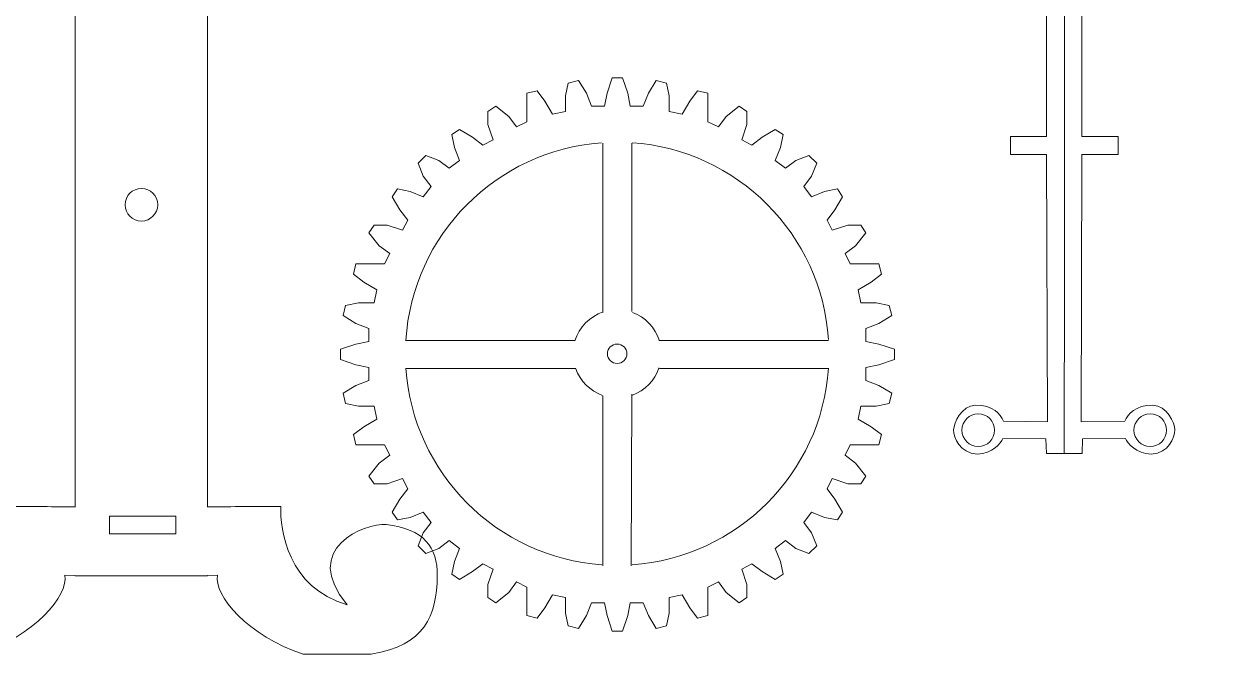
# Model space of a CAD drawing. Header units: inches. Extents: x -11.3 to 11.3, y -7.4 to 8.6.
# Drawn here: x -3.19 to 10.31, y -7.04 to 0.11 of the extents above; entities that cross this region are included whole.
import ezdxf

# ---------------------------------------------------------------- set-up
doc = ezdxf.new("R2010")
doc.units = ezdxf.units.IN
doc.header["$MEASUREMENT"] = 0
doc.layers.add('Layer 1', color=7, linetype='Continuous')

msp = doc.modelspace()

# ---------------------------------------------------------------- linework, layer by layer
at = {"layer": 'Layer 1', "color": 250, "lineweight": 9}
msp.add_lwpolyline([(-2.219, -5.675), (-1.469, -5.675), (-1.469, -5.475), (-2.219, -5.475), (-2.219, -5.675)], close=True, dxfattribs=at)
for centre, major_axis in [((-1.858, -1.943), (0, 0.185)), ((3.533, -3.633), (0, 0.11))]:
    msp.add_ellipse(centre, major_axis=major_axis, ratio=1, dxfattribs=at)
for points, knots in [([(-2.61, -5.375), (-2.61, -5.375), (-2.61, 5.89), (-2.61, 5.89), (-2.61, 5.89), (-2.61, 5.89), (-2.366, 5.89), (-2.366, 5.89), (-2.366, 5.89), (-2.366, 5.89), (-2.366, 6.091), (-2.366, 6.091), (-2.366, 6.091), (-2.366, 6.091), (-2.162, 6.095), (-2.162, 6.095), (-2.162, 6.095), (-2.162, 6.095), (-2.158, 5.89), (-2.158, 5.89), (-2.158, 5.89), (-2.158, 5.89), (-1.557, 5.89), (-1.557, 5.89), (-1.557, 5.89), (-1.557, 5.89), (-1.562, 6.091), (-1.562, 6.091), (-1.562, 6.091), (-1.562, 6.091), (-1.355, 6.084), (-1.355, 6.084), (-1.355, 6.084), (-1.355, 6.084), (-1.36, 5.887), (-1.36, 5.887), (-1.36, 5.887), (-1.36, 5.887), (-1.11, 5.89), (-1.11, 5.89), (-1.11, 5.89), (-1.11, 5.89), (-1.11, -5.371), (-1.11, -5.371)], [0, 0, 0, 0, 0.083333, 0.083333, 0.083333, 0.083333, 0.166667, 0.166667, 0.166667, 0.166667, 0.25, 0.25, 0.25, 0.25, 0.333333, 0.333333, 0.333333, 0.333333, 0.416667, 0.416667, 0.416667, 0.416667, 0.5, 0.5, 0.5, 0.5, 0.583333, 0.583333, 0.583333, 0.583333, 0.666667, 0.666667, 0.666667, 0.666667, 0.75, 0.75, 0.75, 0.75, 0.833333, 0.833333, 0.833333, 0.833333, 1, 1, 1, 1]), ([(7.765, 2.296), (7.307, 2.251), (6.889, 2.02), (6.894, 1.612), (6.894, 1.612), (6.907, 1.44), (7.054, 1.279), (7.243, 1.302), (7.243, 1.302), (7.502, 1.342), (7.553, 1.634), (7.418, 1.799), (7.418, 1.799), (7.518, 2.035), (8.377, 1.785), (8.397, 1.673), (8.397, 1.673), (8.397, 1.673), (8.399, -1.169), (8.399, -1.169), (8.399, -1.169), (8.399, -1.169), (7.99, -1.169), (7.99, -1.169), (7.99, -1.169), (7.99, -1.169), (7.989, -1.373), (7.989, -1.373), (7.989, -1.373), (7.989, -1.373), (8.399, -1.374), (8.399, -1.374), (8.399, -1.374), (8.399, -1.374), (8.409, -4.405), (8.409, -4.405), (8.409, -4.405), (8.409, -4.405), (7.912, -4.396), (7.912, -4.396), (7.912, -4.396), (7.874, -4.318), (7.798, -4.217), (7.593, -4.215), (7.593, -4.215), (7.434, -4.226), (7.347, -4.413), (7.346, -4.497), (7.346, -4.497), (7.347, -4.588), (7.413, -4.757), (7.613, -4.772), (7.613, -4.772), (7.787, -4.765), (7.883, -4.65), (7.904, -4.596), (7.904, -4.596), (7.904, -4.596), (8.392, -4.599), (8.392, -4.599), (8.392, -4.599), (8.392, -4.599), (8.397, -4.765), (8.397, -4.765), (8.397, -4.765), (8.397, -4.765), (8.598, -4.765), (8.598, -4.765), (8.598, -4.765), (8.604, -3.921), (8.599, 1.795), (8.605, 2.215), (8.605, 2.215), (8.495, 2.246), (8.108, 2.331), (7.765, 2.296), (7.765, 2.296), (7.765, 2.296), (7.765, 2.296), (7.765, 2.296)], [0, 0, 0, 0, 0.047619, 0.047619, 0.047619, 0.047619, 0.095238, 0.095238, 0.095238, 0.095238, 0.142857, 0.142857, 0.142857, 0.142857, 0.190476, 0.190476, 0.190476, 0.190476, 0.238095, 0.238095, 0.238095, 0.238095, 0.285714, 0.285714, 0.285714, 0.285714, 0.333333, 0.333333, 0.333333, 0.333333, 0.380952, 0.380952, 0.380952, 0.380952, 0.428571, 0.428571, 0.428571, 0.428571, 0.47619, 0.47619, 0.47619, 0.47619, 0.52381, 0.52381, 0.52381, 0.52381, 0.571429, 0.571429, 0.571429, 0.571429, 0.619048, 0.619048, 0.619048, 0.619048, 0.666667, 0.666667, 0.666667, 0.666667, 0.714286, 0.714286, 0.714286, 0.714286, 0.761905, 0.761905, 0.761905, 0.761905, 0.809524, 0.809524, 0.809524, 0.809524, 0.857143, 0.857143, 0.857143, 0.857143, 0.904762, 0.904762, 0.904762, 0.904762, 1, 1, 1, 1]), ([(8.594, 2.215), (8.704, 2.246), (9.091, 2.331), (9.433, 2.296), (9.433, 2.296), (9.433, 2.296), (9.433, 2.296), (9.433, 2.296), (9.433, 2.296), (9.892, 2.251), (10.31, 2.02), (10.305, 1.612), (10.305, 1.612), (10.291, 1.44), (10.145, 1.279), (9.956, 1.302), (9.956, 1.302), (9.697, 1.342), (9.646, 1.634), (9.781, 1.799), (9.781, 1.799), (9.681, 2.035), (8.821, 1.785), (8.801, 1.673), (8.801, 1.673), (8.801, 1.673), (8.8, -1.169), (8.8, -1.169), (8.8, -1.169), (8.8, -1.169), (9.209, -1.169), (9.209, -1.169), (9.209, -1.169), (9.209, -1.169), (9.209, -1.373), (9.209, -1.373), (9.209, -1.373), (9.209, -1.373), (8.8, -1.374), (8.8, -1.374), (8.8, -1.374), (8.8, -1.374), (8.79, -4.405), (8.79, -4.405), (8.79, -4.405), (8.79, -4.405), (9.287, -4.396), (9.287, -4.396), (9.287, -4.396), (9.324, -4.318), (9.4, -4.217), (9.605, -4.215), (9.605, -4.215), (9.764, -4.226), (9.852, -4.413), (9.853, -4.497), (9.853, -4.497), (9.851, -4.588), (9.785, -4.757), (9.586, -4.772), (9.586, -4.772), (9.412, -4.765), (9.316, -4.65), (9.295, -4.596), (9.295, -4.596), (9.295, -4.596), (8.806, -4.599), (8.806, -4.599), (8.806, -4.599), (8.806, -4.599), (8.801, -4.765), (8.801, -4.765), (8.801, -4.765), (8.801, -4.765), (8.6, -4.765), (8.6, -4.765)], [0, 0, 0, 0, 0.05, 0.05, 0.05, 0.05, 0.1, 0.1, 0.1, 0.1, 0.15, 0.15, 0.15, 0.15, 0.2, 0.2, 0.2, 0.2, 0.25, 0.25, 0.25, 0.25, 0.3, 0.3, 0.3, 0.3, 0.35, 0.35, 0.35, 0.35, 0.4, 0.4, 0.4, 0.4, 0.45, 0.45, 0.45, 0.45, 0.5, 0.5, 0.5, 0.5, 0.55, 0.55, 0.55, 0.55, 0.6, 0.6, 0.6, 0.6, 0.65, 0.65, 0.65, 0.65, 0.7, 0.7, 0.7, 0.7, 0.75, 0.75, 0.75, 0.75, 0.8, 0.8, 0.8, 0.8, 0.85, 0.85, 0.85, 0.85, 0.9, 0.9, 0.9, 0.9, 1, 1, 1, 1]), ([(7.81, -4.5), (7.81, -4.398), (7.727, -4.315), (7.625, -4.315), (7.625, -4.315), (7.523, -4.315), (7.44, -4.398), (7.44, -4.5), (7.44, -4.5), (7.44, -4.602), (7.523, -4.685), (7.625, -4.685), (7.625, -4.685), (7.727, -4.685), (7.81, -4.602), (7.81, -4.5)], [0, 0, 0, 0, 0.2, 0.2, 0.2, 0.2, 0.4, 0.4, 0.4, 0.4, 0.6, 0.6, 0.6, 0.6, 1, 1, 1, 1]), ([(9.389, -4.5), (9.389, -4.398), (9.472, -4.315), (9.574, -4.315), (9.574, -4.315), (9.676, -4.315), (9.759, -4.398), (9.759, -4.5), (9.759, -4.5), (9.759, -4.602), (9.676, -4.685), (9.574, -4.685), (9.574, -4.685), (9.472, -4.685), (9.389, -4.602), (9.389, -4.5)], [0, 0, 0, 0, 0.2, 0.2, 0.2, 0.2, 0.4, 0.4, 0.4, 0.4, 0.6, 0.6, 0.6, 0.6, 1, 1, 1, 1]), ([(-2.611, -5.371), (-2.909, -5.365), (-3.144, -5.37), (-3.443, -5.364), (-3.443, -5.364), (-3.435, -5.626), (-3.521, -6.287), (-4.197, -6.48), (-4.197, -6.48), (-3.656, -5.838), (-4.404, -5.551), (-4.637, -5.57), (-4.637, -5.57), (-5.068, -5.62), (-5.217, -5.828), (-5.217, -6.152), (-5.217, -6.152), (-5.208, -6.612), (-5.078, -6.939), (-4.467, -7.041), (-4.467, -7.041), (-4.21, -7.041), (-3.953, -7.041), (-3.696, -7.041), (-3.696, -7.041), (-3.075, -6.836), (-2.678, -6.373), (-2.726, -6.145), (-2.726, -6.145), (-2.726, -6.145), (-2.611, -6.147), (-2.611, -6.147)], [0, 0, 0, 0, 0.111111, 0.111111, 0.111111, 0.111111, 0.222222, 0.222222, 0.222222, 0.222222, 0.333333, 0.333333, 0.333333, 0.333333, 0.444444, 0.444444, 0.444444, 0.444444, 0.555556, 0.555556, 0.555556, 0.555556, 0.666667, 0.666667, 0.666667, 0.666667, 0.777778, 0.777778, 0.777778, 0.777778, 1, 1, 1, 1]), ([(-1.112, -5.371), (-0.813, -5.365), (-0.578, -5.37), (-0.279, -5.364), (-0.279, -5.364), (-0.287, -5.626), (-0.201, -6.287), (0.475, -6.48), (0.475, -6.48), (-0.066, -5.838), (0.681, -5.551), (0.915, -5.57), (0.915, -5.57), (1.346, -5.62), (1.495, -5.828), (1.495, -6.152), (1.495, -6.152), (1.486, -6.612), (1.356, -6.939), (0.745, -7.041), (0.745, -7.041), (0.488, -7.041), (0.231, -7.041), (-0.026, -7.041), (-0.026, -7.041), (-0.647, -6.836), (-1.044, -6.373), (-0.996, -6.145), (-0.996, -6.145), (-0.996, -6.145), (-1.112, -6.147), (-1.112, -6.147)], [0, 0, 0, 0, 0.111111, 0.111111, 0.111111, 0.111111, 0.222222, 0.222222, 0.222222, 0.222222, 0.333333, 0.333333, 0.333333, 0.333333, 0.444444, 0.444444, 0.444444, 0.444444, 0.555556, 0.555556, 0.555556, 0.555556, 0.666667, 0.666667, 0.666667, 0.666667, 0.777778, 0.777778, 0.777778, 0.777778, 1, 1, 1, 1])]:
    msp.add_open_spline(points, degree=3, knots=knots, dxfattribs=at)
at = {"layer": 'Layer 1', "lineweight": 5}
msp.add_open_spline([(6.351, -3.495), (6.351, -3.495), (6.498, -3.524), (6.498, -3.524), (6.498, -3.524), (6.498, -3.524), (6.674, -3.583), (6.674, -3.583), (6.674, -3.583), (6.674, -3.583), (6.674, -3.7), (6.674, -3.7), (6.674, -3.7), (6.674, -3.7), (6.498, -3.759), (6.498, -3.759), (6.498, -3.759), (6.498, -3.759), (6.351, -3.788), (6.351, -3.788), (6.351, -3.788), (6.351, -3.788), (6.351, -3.935), (6.351, -3.935), (6.351, -3.935), (6.351, -3.935), (6.498, -3.993), (6.498, -3.993), (6.498, -3.993), (6.498, -3.993), (6.645, -4.081), (6.645, -4.081), (6.645, -4.081), (6.645, -4.081), (6.615, -4.199), (6.615, -4.199), (6.615, -4.199), (6.615, -4.199), (6.469, -4.228), (6.469, -4.228), (6.469, -4.228), (6.469, -4.228), (6.293, -4.228), (6.293, -4.228), (6.293, -4.228), (6.293, -4.228), (6.263, -4.374), (6.263, -4.374), (6.263, -4.374), (6.263, -4.374), (6.41, -4.462), (6.41, -4.462), (6.41, -4.462), (6.41, -4.462), (6.527, -4.55), (6.527, -4.55), (6.527, -4.55), (6.527, -4.55), (6.498, -4.668), (6.498, -4.668), (6.498, -4.668), (6.498, -4.668), (6.322, -4.668), (6.322, -4.668), (6.322, -4.668), (6.322, -4.668), (6.175, -4.668), (6.175, -4.668), (6.175, -4.668), (6.175, -4.668), (6.117, -4.785), (6.117, -4.785), (6.117, -4.785), (6.117, -4.785), (6.234, -4.873), (6.234, -4.873), (6.234, -4.873), (6.234, -4.873), (6.351, -5.02), (6.351, -5.02), (6.351, -5.02), (6.351, -5.02), (6.293, -5.108), (6.293, -5.108), (6.293, -5.108), (6.293, -5.108), (6.146, -5.108), (6.146, -5.108), (6.146, -5.108), (6.146, -5.108), (5.97, -5.049), (5.97, -5.049), (5.97, -5.049), (5.97, -5.049), (5.911, -5.166), (5.911, -5.166), (5.911, -5.166), (5.911, -5.166), (5.999, -5.284), (5.999, -5.284), (5.999, -5.284), (5.999, -5.284), (6.087, -5.43), (6.087, -5.43), (6.087, -5.43), (6.087, -5.43), (6.029, -5.518), (6.029, -5.518), (6.029, -5.518), (6.029, -5.518), (5.882, -5.489), (5.882, -5.489), (5.882, -5.489), (5.882, -5.489), (5.735, -5.43), (5.735, -5.43), (5.735, -5.43), (5.735, -5.43), (5.647, -5.548), (5.647, -5.548), (5.647, -5.548), (5.647, -5.548), (5.735, -5.665), (5.735, -5.665), (5.735, -5.665), (5.735, -5.665), (5.794, -5.812), (5.794, -5.812), (5.794, -5.812), (5.794, -5.812), (5.706, -5.9), (5.706, -5.9), (5.706, -5.9), (5.706, -5.9), (5.559, -5.841), (5.559, -5.841), (5.559, -5.841), (5.559, -5.841), (5.442, -5.753), (5.442, -5.753), (5.442, -5.753), (5.442, -5.753), (5.325, -5.841), (5.325, -5.841), (5.325, -5.841), (5.325, -5.841), (5.383, -5.988), (5.383, -5.988), (5.383, -5.988), (5.383, -5.988), (5.413, -6.134), (5.413, -6.134), (5.413, -6.134), (5.413, -6.134), (5.325, -6.193), (5.325, -6.193), (5.325, -6.193), (5.325, -6.193), (5.178, -6.105), (5.178, -6.105), (5.178, -6.105), (5.178, -6.105), (5.061, -6.017), (5.061, -6.017), (5.061, -6.017), (5.061, -6.017), (4.944, -6.076), (4.944, -6.076), (4.944, -6.076), (4.944, -6.076), (5.002, -6.252), (5.002, -6.252), (5.002, -6.252), (5.002, -6.252), (5.002, -6.398), (5.002, -6.398), (5.002, -6.398), (5.002, -6.398), (4.914, -6.457), (4.914, -6.457), (4.914, -6.457), (4.914, -6.457), (4.768, -6.34), (4.768, -6.34), (4.768, -6.34), (4.768, -6.34), (4.68, -6.222), (4.68, -6.222), (4.68, -6.222), (4.68, -6.222), (4.562, -6.281), (4.562, -6.281), (4.562, -6.281), (4.562, -6.281), (4.562, -6.428), (4.562, -6.428), (4.562, -6.428), (4.562, -6.428), (4.562, -6.604), (4.562, -6.604), (4.562, -6.604), (4.562, -6.604), (4.445, -6.633), (4.445, -6.633), (4.445, -6.633), (4.445, -6.633), (4.357, -6.516), (4.357, -6.516), (4.357, -6.516), (4.357, -6.516), (4.269, -6.369), (4.269, -6.369), (4.269, -6.369), (4.269, -6.369), (4.122, -6.398), (4.122, -6.398), (4.122, -6.398), (4.122, -6.398), (4.122, -6.574), (4.122, -6.574), (4.122, -6.574), (4.122, -6.574), (4.093, -6.721), (4.093, -6.721), (4.093, -6.721), (4.093, -6.721), (3.976, -6.75), (3.976, -6.75), (3.976, -6.75), (3.976, -6.75), (3.888, -6.604), (3.888, -6.604), (3.888, -6.604), (3.888, -6.604), (3.829, -6.457), (3.829, -6.457), (3.829, -6.457), (3.829, -6.457), (3.682, -6.457), (3.682, -6.457), (3.682, -6.457), (3.682, -6.457), (3.653, -6.604), (3.653, -6.604), (3.653, -6.604), (3.653, -6.604), (3.594, -6.78), (3.594, -6.78), (3.594, -6.78), (3.594, -6.78), (3.477, -6.78), (3.477, -6.78), (3.477, -6.78), (3.477, -6.78), (3.418, -6.604), (3.418, -6.604), (3.418, -6.604), (3.418, -6.604), (3.389, -6.457), (3.389, -6.457), (3.389, -6.457), (3.389, -6.457), (3.242, -6.457), (3.242, -6.457), (3.242, -6.457), (3.242, -6.457), (3.184, -6.604), (3.184, -6.604), (3.184, -6.604), (3.184, -6.604), (3.096, -6.75), (3.096, -6.75), (3.096, -6.75), (3.096, -6.75), (2.978, -6.721), (2.978, -6.721), (2.978, -6.721), (2.978, -6.721), (2.949, -6.574), (2.949, -6.574), (2.949, -6.574), (2.949, -6.574), (2.949, -6.398), (2.949, -6.398), (2.949, -6.398), (2.949, -6.398), (2.802, -6.369), (2.802, -6.369), (2.802, -6.369), (2.802, -6.369), (2.714, -6.516), (2.714, -6.516), (2.714, -6.516), (2.714, -6.516), (2.626, -6.633), (2.626, -6.633), (2.626, -6.633), (2.626, -6.633), (2.509, -6.604), (2.509, -6.604), (2.509, -6.604), (2.509, -6.604), (2.509, -6.428), (2.509, -6.428), (2.509, -6.428), (2.509, -6.428), (2.509, -6.281), (2.509, -6.281), (2.509, -6.281), (2.509, -6.281), (2.392, -6.222), (2.392, -6.222), (2.392, -6.222), (2.392, -6.222), (2.304, -6.34), (2.304, -6.34), (2.304, -6.34), (2.304, -6.34), (2.157, -6.457), (2.157, -6.457), (2.157, -6.457), (2.157, -6.457), (2.069, -6.398), (2.069, -6.398), (2.069, -6.398), (2.069, -6.398), (2.069, -6.252), (2.069, -6.252), (2.069, -6.252), (2.069, -6.252), (2.128, -6.076), (2.128, -6.076), (2.128, -6.076), (2.128, -6.076), (2.011, -6.017), (2.011, -6.017), (2.011, -6.017), (2.011, -6.017), (1.893, -6.105), (1.893, -6.105), (1.893, -6.105), (1.893, -6.105), (1.747, -6.193), (1.747, -6.193), (1.747, -6.193), (1.747, -6.193), (1.659, -6.134), (1.659, -6.134), (1.659, -6.134), (1.659, -6.134), (1.688, -5.988), (1.688, -5.988), (1.688, -5.988), (1.688, -5.988), (1.747, -5.841), (1.747, -5.841), (1.747, -5.841), (1.747, -5.841), (1.629, -5.753), (1.629, -5.753), (1.629, -5.753), (1.629, -5.753), (1.512, -5.841), (1.512, -5.841), (1.512, -5.841), (1.512, -5.841), (1.365, -5.9), (1.365, -5.9), (1.365, -5.9), (1.365, -5.9), (1.277, -5.812), (1.277, -5.812), (1.277, -5.812), (1.277, -5.812), (1.336, -5.665), (1.336, -5.665), (1.336, -5.665), (1.336, -5.665), (1.424, -5.548), (1.424, -5.548), (1.424, -5.548), (1.424, -5.548), (1.336, -5.43), (1.336, -5.43), (1.336, -5.43), (1.336, -5.43), (1.189, -5.489), (1.189, -5.489), (1.189, -5.489), (1.189, -5.489), (1.043, -5.518), (1.043, -5.518), (1.043, -5.518), (1.043, -5.518), (0.984, -5.43), (0.984, -5.43), (0.984, -5.43), (0.984, -5.43), (1.072, -5.284), (1.072, -5.284), (1.072, -5.284), (1.072, -5.284), (1.16, -5.166), (1.16, -5.166), (1.16, -5.166), (1.16, -5.166), (1.101, -5.049), (1.101, -5.049), (1.101, -5.049), (1.101, -5.049), (0.925, -5.108), (0.925, -5.108), (0.925, -5.108), (0.925, -5.108), (0.779, -5.108), (0.779, -5.108), (0.779, -5.108), (0.779, -5.108), (0.72, -5.02), (0.72, -5.02), (0.72, -5.02), (0.72, -5.02), (0.837, -4.873), (0.837, -4.873), (0.837, -4.873), (0.837, -4.873), (0.955, -4.785), (0.955, -4.785), (0.955, -4.785), (0.955, -4.785), (0.896, -4.668), (0.896, -4.668), (0.896, -4.668), (0.896, -4.668), (0.749, -4.668), (0.749, -4.668), (0.749, -4.668), (0.749, -4.668), (0.573, -4.668), (0.573, -4.668), (0.573, -4.668), (0.573, -4.668), (0.544, -4.55), (0.544, -4.55), (0.544, -4.55), (0.544, -4.55), (0.661, -4.462), (0.661, -4.462), (0.661, -4.462), (0.661, -4.462), (0.808, -4.374), (0.808, -4.374), (0.808, -4.374), (0.808, -4.374), (0.779, -4.228), (0.779, -4.228), (0.779, -4.228), (0.779, -4.228), (0.603, -4.228), (0.603, -4.228), (0.603, -4.228), (0.603, -4.228), (0.456, -4.199), (0.456, -4.199), (0.456, -4.199), (0.456, -4.199), (0.427, -4.081), (0.427, -4.081), (0.427, -4.081), (0.427, -4.081), (0.573, -3.993), (0.573, -3.993), (0.573, -3.993), (0.573, -3.993), (0.72, -3.935), (0.72, -3.935), (0.72, -3.935), (0.72, -3.935), (0.72, -3.788), (0.72, -3.788), (0.72, -3.788), (0.72, -3.788), (0.573, -3.759), (0.573, -3.759), (0.573, -3.759), (0.573, -3.759), (0.397, -3.7), (0.397, -3.7), (0.397, -3.7), (0.397, -3.7), (0.397, -3.583), (0.397, -3.583), (0.397, -3.583), (0.397, -3.583), (0.573, -3.524), (0.573, -3.524), (0.573, -3.524), (0.573, -3.524), (0.72, -3.495), (0.72, -3.495), (0.72, -3.495), (0.72, -3.495), (0.72, -3.348), (0.72, -3.348), (0.72, -3.348), (0.72, -3.348), (0.573, -3.289), (0.573, -3.289), (0.573, -3.289), (0.573, -3.289), (0.427, -3.201), (0.427, -3.201), (0.427, -3.201), (0.427, -3.201), (0.456, -3.084), (0.456, -3.084), (0.456, -3.084), (0.456, -3.084), (0.603, -3.055), (0.603, -3.055), (0.603, -3.055), (0.603, -3.055), (0.779, -3.055), (0.779, -3.055), (0.779, -3.055), (0.779, -3.055), (0.808, -2.908), (0.808, -2.908), (0.808, -2.908), (0.808, -2.908), (0.661, -2.82), (0.661, -2.82), (0.661, -2.82), (0.661, -2.82), (0.544, -2.732), (0.544, -2.732), (0.544, -2.732), (0.544, -2.732), (0.573, -2.615), (0.573, -2.615), (0.573, -2.615), (0.573, -2.615), (0.749, -2.615), (0.749, -2.615), (0.749, -2.615), (0.749, -2.615), (0.896, -2.615), (0.896, -2.615), (0.896, -2.615), (0.896, -2.615), (0.955, -2.497), (0.955, -2.497), (0.955, -2.497), (0.955, -2.497), (0.837, -2.409), (0.837, -2.409), (0.837, -2.409), (0.837, -2.409), (0.72, -2.263), (0.72, -2.263), (0.72, -2.263), (0.72, -2.263), (0.779, -2.175), (0.779, -2.175), (0.779, -2.175), (0.779, -2.175), (0.925, -2.175), (0.925, -2.175), (0.925, -2.175), (0.925, -2.175), (1.101, -2.233), (1.101, -2.233), (1.101, -2.233), (1.101, -2.233), (1.16, -2.116), (1.16, -2.116), (1.16, -2.116), (1.16, -2.116), (1.072, -1.999), (1.072, -1.999), (1.072, -1.999), (1.072, -1.999), (0.984, -1.852), (0.984, -1.852), (0.984, -1.852), (0.984, -1.852), (1.043, -1.764), (1.043, -1.764), (1.043, -1.764), (1.043, -1.764), (1.189, -1.793), (1.189, -1.793), (1.189, -1.793), (1.189, -1.793), (1.336, -1.852), (1.336, -1.852), (1.336, -1.852), (1.336, -1.852), (1.424, -1.735), (1.424, -1.735), (1.424, -1.735), (1.424, -1.735), (1.336, -1.617), (1.336, -1.617), (1.336, -1.617), (1.336, -1.617), (1.277, -1.471), (1.277, -1.471), (1.277, -1.471), (1.277, -1.471), (1.365, -1.383), (1.365, -1.383), (1.365, -1.383), (1.365, -1.383), (1.512, -1.441), (1.512, -1.441), (1.512, -1.441), (1.512, -1.441), (1.629, -1.529), (1.629, -1.529), (1.629, -1.529), (1.629, -1.529), (1.747, -1.441), (1.747, -1.441), (1.747, -1.441), (1.747, -1.441), (1.688, -1.295), (1.688, -1.295), (1.688, -1.295), (1.688, -1.295), (1.659, -1.148), (1.659, -1.148), (1.659, -1.148), (1.659, -1.148), (1.747, -1.09), (1.747, -1.09), (1.747, -1.09), (1.747, -1.09), (1.893, -1.178), (1.893, -1.178), (1.893, -1.178), (1.893, -1.178), (2.011, -1.266), (2.011, -1.266), (2.011, -1.266), (2.011, -1.266), (2.128, -1.207), (2.128, -1.207), (2.128, -1.207), (2.128, -1.207), (2.069, -1.031), (2.069, -1.031), (2.069, -1.031), (2.069, -1.031), (2.069, -0.884), (2.069, -0.884), (2.069, -0.884), (2.069, -0.884), (2.157, -0.826), (2.157, -0.826), (2.157, -0.826), (2.157, -0.826), (2.304, -0.943), (2.304, -0.943), (2.304, -0.943), (2.304, -0.943), (2.392, -1.06), (2.392, -1.06), (2.392, -1.06), (2.392, -1.06), (2.509, -1.002), (2.509, -1.002), (2.509, -1.002), (2.509, -1.002), (2.509, -0.855), (2.509, -0.855), (2.509, -0.855), (2.509, -0.855), (2.509, -0.679), (2.509, -0.679), (2.509, -0.679), (2.509, -0.679), (2.626, -0.65), (2.626, -0.65), (2.626, -0.65), (2.626, -0.65), (2.714, -0.767), (2.714, -0.767), (2.714, -0.767), (2.714, -0.767), (2.802, -0.914), (2.802, -0.914), (2.802, -0.914), (2.802, -0.914), (2.949, -0.884), (2.949, -0.884), (2.949, -0.884), (2.949, -0.884), (2.949, -0.708), (2.949, -0.708), (2.949, -0.708), (2.949, -0.708), (2.978, -0.562), (2.978, -0.562), (2.978, -0.562), (2.978, -0.562), (3.096, -0.532), (3.096, -0.532), (3.096, -0.532), (3.096, -0.532), (3.184, -0.679), (3.184, -0.679), (3.184, -0.679), (3.184, -0.679), (3.242, -0.826), (3.242, -0.826), (3.242, -0.826), (3.242, -0.826), (3.389, -0.826), (3.389, -0.826), (3.389, -0.826), (3.389, -0.826), (3.418, -0.679), (3.418, -0.679), (3.418, -0.679), (3.418, -0.679), (3.477, -0.503), (3.477, -0.503), (3.477, -0.503), (3.477, -0.503), (3.594, -0.503), (3.594, -0.503), (3.594, -0.503), (3.594, -0.503), (3.653, -0.679), (3.653, -0.679), (3.653, -0.679), (3.653, -0.679), (3.682, -0.826), (3.682, -0.826), (3.682, -0.826), (3.682, -0.826), (3.829, -0.826), (3.829, -0.826), (3.829, -0.826), (3.829, -0.826), (3.888, -0.679), (3.888, -0.679), (3.888, -0.679), (3.888, -0.679), (3.976, -0.532), (3.976, -0.532), (3.976, -0.532), (3.976, -0.532), (4.093, -0.562), (4.093, -0.562), (4.093, -0.562), (4.093, -0.562), (4.122, -0.708), (4.122, -0.708), (4.122, -0.708), (4.122, -0.708), (4.122, -0.884), (4.122, -0.884), (4.122, -0.884), (4.122, -0.884), (4.269, -0.914), (4.269, -0.914), (4.269, -0.914), (4.269, -0.914), (4.357, -0.767), (4.357, -0.767), (4.357, -0.767), (4.357, -0.767), (4.445, -0.65), (4.445, -0.65), (4.445, -0.65), (4.445, -0.65), (4.562, -0.679), (4.562, -0.679), (4.562, -0.679), (4.562, -0.679), (4.562, -0.855), (4.562, -0.855), (4.562, -0.855), (4.562, -0.855), (4.562, -1.002), (4.562, -1.002), (4.562, -1.002), (4.562, -1.002), (4.68, -1.06), (4.68, -1.06), (4.68, -1.06), (4.68, -1.06), (4.768, -0.943), (4.768, -0.943), (4.768, -0.943), (4.768, -0.943), (4.914, -0.826), (4.914, -0.826), (4.914, -0.826), (4.914, -0.826), (5.002, -0.884), (5.002, -0.884), (5.002, -0.884), (5.002, -0.884), (5.002, -1.031), (5.002, -1.031), (5.002, -1.031), (5.002, -1.031), (4.944, -1.207), (4.944, -1.207), (4.944, -1.207), (4.944, -1.207), (5.061, -1.266), (5.061, -1.266), (5.061, -1.266), (5.061, -1.266), (5.178, -1.178), (5.178, -1.178), (5.178, -1.178), (5.178, -1.178), (5.325, -1.09), (5.325, -1.09), (5.325, -1.09), (5.325, -1.09), (5.413, -1.148), (5.413, -1.148), (5.413, -1.148), (5.413, -1.148), (5.383, -1.295), (5.383, -1.295), (5.383, -1.295), (5.383, -1.295), (5.325, -1.441), (5.325, -1.441), (5.325, -1.441), (5.325, -1.441), (5.442, -1.529), (5.442, -1.529), (5.442, -1.529), (5.442, -1.529), (5.559, -1.441), (5.559, -1.441), (5.559, -1.441), (5.559, -1.441), (5.706, -1.383), (5.706, -1.383), (5.706, -1.383), (5.706, -1.383), (5.794, -1.471), (5.794, -1.471), (5.794, -1.471), (5.794, -1.471), (5.735, -1.617), (5.735, -1.617), (5.735, -1.617), (5.735, -1.617), (5.647, -1.735), (5.647, -1.735), (5.647, -1.735), (5.647, -1.735), (5.735, -1.852), (5.735, -1.852), (5.735, -1.852), (5.735, -1.852), (5.882, -1.793), (5.882, -1.793), (5.882, -1.793), (5.882, -1.793), (6.029, -1.764), (6.029, -1.764), (6.029, -1.764), (6.029, -1.764), (6.087, -1.852), (6.087, -1.852), (6.087, -1.852), (6.087, -1.852), (5.999, -1.999), (5.999, -1.999), (5.999, -1.999), (5.999, -1.999), (5.911, -2.116), (5.911, -2.116), (5.911, -2.116), (5.911, -2.116), (5.97, -2.233), (5.97, -2.233), (5.97, -2.233), (5.97, -2.233), (6.146, -2.175), (6.146, -2.175), (6.146, -2.175), (6.146, -2.175), (6.293, -2.175), (6.293, -2.175), (6.293, -2.175), (6.293, -2.175), (6.351, -2.263), (6.351, -2.263), (6.351, -2.263), (6.351, -2.263), (6.234, -2.409), (6.234, -2.409), (6.234, -2.409), (6.234, -2.409), (6.117, -2.497), (6.117, -2.497), (6.117, -2.497), (6.117, -2.497), (6.175, -2.615), (6.175, -2.615), (6.175, -2.615), (6.175, -2.615), (6.322, -2.615), (6.322, -2.615), (6.322, -2.615), (6.322, -2.615), (6.498, -2.615), (6.498, -2.615), (6.498, -2.615), (6.498, -2.615), (6.527, -2.732), (6.527, -2.732), (6.527, -2.732), (6.527, -2.732), (6.41, -2.82), (6.41, -2.82), (6.41, -2.82), (6.41, -2.82), (6.263, -2.908), (6.263, -2.908), (6.263, -2.908), (6.263, -2.908), (6.293, -3.055), (6.293, -3.055), (6.293, -3.055), (6.293, -3.055), (6.469, -3.055), (6.469, -3.055), (6.469, -3.055), (6.469, -3.055), (6.615, -3.084), (6.615, -3.084), (6.615, -3.084), (6.615, -3.084), (6.645, -3.201), (6.645, -3.201), (6.645, -3.201), (6.645, -3.201), (6.498, -3.289), (6.498, -3.289), (6.498, -3.289), (6.498, -3.289), (6.351, -3.348), (6.351, -3.348), (6.351, -3.348), (6.351, -3.348), (6.351, -3.495), (6.351, -3.495)], degree=3, knots=[0, 0, 0, 0, 0.004149, 0.004149, 0.004149, 0.004149, 0.008299, 0.008299, 0.008299, 0.008299, 0.012448, 0.012448, 0.012448, 0.012448, 0.016598, 0.016598, 0.016598, 0.016598, 0.020747, 0.020747, 0.020747, 0.020747, 0.024896, 0.024896, 0.024896, 0.024896, 0.029046, 0.029046, 0.029046, 0.029046, 0.033195, 0.033195, 0.033195, 0.033195, 0.037344, 0.037344, 0.037344, 0.037344, 0.041494, 0.041494, 0.041494, 0.041494, 0.045643, 0.045643, 0.045643, 0.045643, 0.049793, 0.049793, 0.049793, 0.049793, 0.053942, 0.053942, 0.053942, 0.053942, 0.058091, 0.058091, 0.058091, 0.058091, 0.062241, 0.062241, 0.062241, 0.062241, 0.06639, 0.06639, 0.06639, 0.06639, 0.070539, 0.070539, 0.070539, 0.070539, 0.074689, 0.074689, 0.074689, 0.074689, 0.078838, 0.078838, 0.078838, 0.078838, 0.082988, 0.082988, 0.082988, 0.082988, 0.087137, 0.087137, 0.087137, 0.087137, 0.091286, 0.091286, 0.091286, 0.091286, 0.095436, 0.095436, 0.095436, 0.095436, 0.099585, 0.099585, 0.099585, 0.099585, 0.103734, 0.103734, 0.103734, 0.103734, 0.107884, 0.107884, 0.107884, 0.107884, 0.112033, 0.112033, 0.112033, 0.112033, 0.116183, 0.116183, 0.116183, 0.116183, 0.120332, 0.120332, 0.120332, 0.120332, 0.124481, 0.124481, 0.124481, 0.124481, 0.128631, 0.128631, 0.128631, 0.128631, 0.13278, 0.13278, 0.13278, 0.13278, 0.136929, 0.136929, 0.136929, 0.136929, 0.141079, 0.141079, 0.141079, 0.141079, 0.145228, 0.145228, 0.145228, 0.145228, 0.149378, 0.149378, 0.149378, 0.149378, 0.153527, 0.153527, 0.153527, 0.153527, 0.157676, 0.157676, 0.157676, 0.157676, 0.161826, 0.161826, 0.161826, 0.161826, 0.165975, 0.165975, 0.165975, 0.165975, 0.170124, 0.170124, 0.170124, 0.170124, 0.174274, 0.174274, 0.174274, 0.174274, 0.178423, 0.178423, 0.178423, 0.178423, 0.182573, 0.182573, 0.182573, 0.182573, 0.186722, 0.186722, 0.186722, 0.186722, 0.190871, 0.190871, 0.190871, 0.190871, 0.195021, 0.195021, 0.195021, 0.195021, 0.19917, 0.19917, 0.19917, 0.19917, 0.20332, 0.20332, 0.20332, 0.20332, 0.207469, 0.207469, 0.207469, 0.207469, 0.211618, 0.211618, 0.211618, 0.211618, 0.215768, 0.215768, 0.215768, 0.215768, 0.219917, 0.219917, 0.219917, 0.219917, 0.224066, 0.224066, 0.224066, 0.224066, 0.228216, 0.228216, 0.228216, 0.228216, 0.232365, 0.232365, 0.232365, 0.232365, 0.236515, 0.236515, 0.236515, 0.236515, 0.240664, 0.240664, 0.240664, 0.240664, 0.244813, 0.244813, 0.244813, 0.244813, 0.248963, 0.248963, 0.248963, 0.248963, 0.253112, 0.253112, 0.253112, 0.253112, 0.257261, 0.257261, 0.257261, 0.257261, 0.261411, 0.261411, 0.261411, 0.261411, 0.26556, 0.26556, 0.26556, 0.26556, 0.26971, 0.26971, 0.26971, 0.26971, 0.273859, 0.273859, 0.273859, 0.273859, 0.278008, 0.278008, 0.278008, 0.278008, 0.282158, 0.282158, 0.282158, 0.282158, 0.286307, 0.286307, 0.286307, 0.286307, 0.290456, 0.290456, 0.290456, 0.290456, 0.294606, 0.294606, 0.294606, 0.294606, 0.298755, 0.298755, 0.298755, 0.298755, 0.302905, 0.302905, 0.302905, 0.302905, 0.307054, 0.307054, 0.307054, 0.307054, 0.311203, 0.311203, 0.311203, 0.311203, 0.315353, 0.315353, 0.315353, 0.315353, 0.319502, 0.319502, 0.319502, 0.319502, 0.323651, 0.323651, 0.323651, 0.323651, 0.327801, 0.327801, 0.327801, 0.327801, 0.33195, 0.33195, 0.33195, 0.33195, 0.3361, 0.3361, 0.3361, 0.3361, 0.340249, 0.340249, 0.340249, 0.340249, 0.344398, 0.344398, 0.344398, 0.344398, 0.348548, 0.348548, 0.348548, 0.348548, 0.352697, 0.352697, 0.352697, 0.352697, 0.356846, 0.356846, 0.356846, 0.356846, 0.360996, 0.360996, 0.360996, 0.360996, 0.365145, 0.365145, 0.365145, 0.365145, 0.369295, 0.369295, 0.369295, 0.369295, 0.373444, 0.373444, 0.373444, 0.373444, 0.377593, 0.377593, 0.377593, 0.377593, 0.381743, 0.381743, 0.381743, 0.381743, 0.385892, 0.385892, 0.385892, 0.385892, 0.390041, 0.390041, 0.390041, 0.390041, 0.394191, 0.394191, 0.394191, 0.394191, 0.39834, 0.39834, 0.39834, 0.39834, 0.40249, 0.40249, 0.40249, 0.40249, 0.406639, 0.406639, 0.406639, 0.406639, 0.410788, 0.410788, 0.410788, 0.410788, 0.414938, 0.414938, 0.414938, 0.414938, 0.419087, 0.419087, 0.419087, 0.419087, 0.423237, 0.423237, 0.423237, 0.423237, 0.427386, 0.427386, 0.427386, 0.427386, 0.431535, 0.431535, 0.431535, 0.431535, 0.435685, 0.435685, 0.435685, 0.435685, 0.439834, 0.439834, 0.439834, 0.439834, 0.443983, 0.443983, 0.443983, 0.443983, 0.448133, 0.448133, 0.448133, 0.448133, 0.452282, 0.452282, 0.452282, 0.452282, 0.456432, 0.456432, 0.456432, 0.456432, 0.460581, 0.460581, 0.460581, 0.460581, 0.46473, 0.46473, 0.46473, 0.46473, 0.46888, 0.46888, 0.46888, 0.46888, 0.473029, 0.473029, 0.473029, 0.473029, 0.477178, 0.477178, 0.477178, 0.477178, 0.481328, 0.481328, 0.481328, 0.481328, 0.485477, 0.485477, 0.485477, 0.485477, 0.489627, 0.489627, 0.489627, 0.489627, 0.493776, 0.493776, 0.493776, 0.493776, 0.497925, 0.497925, 0.497925, 0.497925, 0.502075, 0.502075, 0.502075, 0.502075, 0.506224, 0.506224, 0.506224, 0.506224, 0.510373, 0.510373, 0.510373, 0.510373, 0.514523, 0.514523, 0.514523, 0.514523, 0.518672, 0.518672, 0.518672, 0.518672, 0.522822, 0.522822, 0.522822, 0.522822, 0.526971, 0.526971, 0.526971, 0.526971, 0.53112, 0.53112, 0.53112, 0.53112, 0.53527, 0.53527, 0.53527, 0.53527, 0.539419, 0.539419, 0.539419, 0.539419, 0.543568, 0.543568, 0.543568, 0.543568, 0.547718, 0.547718, 0.547718, 0.547718, 0.551867, 0.551867, 0.551867, 0.551867, 0.556017, 0.556017, 0.556017, 0.556017, 0.560166, 0.560166, 0.560166, 0.560166, 0.564315, 0.564315, 0.564315, 0.564315, 0.568465, 0.568465, 0.568465, 0.568465, 0.572614, 0.572614, 0.572614, 0.572614, 0.576763, 0.576763, 0.576763, 0.576763, 0.580913, 0.580913, 0.580913, 0.580913, 0.585062, 0.585062, 0.585062, 0.585062, 0.589212, 0.589212, 0.589212, 0.589212, 0.593361, 0.593361, 0.593361, 0.593361, 0.59751, 0.59751, 0.59751, 0.59751, 0.60166, 0.60166, 0.60166, 0.60166, 0.605809, 0.605809, 0.605809, 0.605809, 0.609959, 0.609959, 0.609959, 0.609959, 0.614108, 0.614108, 0.614108, 0.614108, 0.618257, 0.618257, 0.618257, 0.618257, 0.622407, 0.622407, 0.622407, 0.622407, 0.626556, 0.626556, 0.626556, 0.626556, 0.630705, 0.630705, 0.630705, 0.630705, 0.634855, 0.634855, 0.634855, 0.634855, 0.639004, 0.639004, 0.639004, 0.639004, 0.643154, 0.643154, 0.643154, 0.643154, 0.647303, 0.647303, 0.647303, 0.647303, 0.651452, 0.651452, 0.651452, 0.651452, 0.655602, 0.655602, 0.655602, 0.655602, 0.659751, 0.659751, 0.659751, 0.659751, 0.6639, 0.6639, 0.6639, 0.6639, 0.66805, 0.66805, 0.66805, 0.66805, 0.672199, 0.672199, 0.672199, 0.672199, 0.676349, 0.676349, 0.676349, 0.676349, 0.680498, 0.680498, 0.680498, 0.680498, 0.684647, 0.684647, 0.684647, 0.684647, 0.688797, 0.688797, 0.688797, 0.688797, 0.692946, 0.692946, 0.692946, 0.692946, 0.697095, 0.697095, 0.697095, 0.697095, 0.701245, 0.701245, 0.701245, 0.701245, 0.705394, 0.705394, 0.705394, 0.705394, 0.709544, 0.709544, 0.709544, 0.709544, 0.713693, 0.713693, 0.713693, 0.713693, 0.717842, 0.717842, 0.717842, 0.717842, 0.721992, 0.721992, 0.721992, 0.721992, 0.726141, 0.726141, 0.726141, 0.726141, 0.73029, 0.73029, 0.73029, 0.73029, 0.73444, 0.73444, 0.73444, 0.73444, 0.738589, 0.738589, 0.738589, 0.738589, 0.742739, 0.742739, 0.742739, 0.742739, 0.746888, 0.746888, 0.746888, 0.746888, 0.751037, 0.751037, 0.751037, 0.751037, 0.755187, 0.755187, 0.755187, 0.755187, 0.759336, 0.759336, 0.759336, 0.759336, 0.763485, 0.763485, 0.763485, 0.763485, 0.767635, 0.767635, 0.767635, 0.767635, 0.771784, 0.771784, 0.771784, 0.771784, 0.775934, 0.775934, 0.775934, 0.775934, 0.780083, 0.780083, 0.780083, 0.780083, 0.784232, 0.784232, 0.784232, 0.784232, 0.788382, 0.788382, 0.788382, 0.788382, 0.792531, 0.792531, 0.792531, 0.792531, 0.79668, 0.79668, 0.79668, 0.79668, 0.80083, 0.80083, 0.80083, 0.80083, 0.804979, 0.804979, 0.804979, 0.804979, 0.809129, 0.809129, 0.809129, 0.809129, 0.813278, 0.813278, 0.813278, 0.813278, 0.817427, 0.817427, 0.817427, 0.817427, 0.821577, 0.821577, 0.821577, 0.821577, 0.825726, 0.825726, 0.825726, 0.825726, 0.829876, 0.829876, 0.829876, 0.829876, 0.834025, 0.834025, 0.834025, 0.834025, 0.838174, 0.838174, 0.838174, 0.838174, 0.842324, 0.842324, 0.842324, 0.842324, 0.846473, 0.846473, 0.846473, 0.846473, 0.850622, 0.850622, 0.850622, 0.850622, 0.854772, 0.854772, 0.854772, 0.854772, 0.858921, 0.858921, 0.858921, 0.858921, 0.863071, 0.863071, 0.863071, 0.863071, 0.86722, 0.86722, 0.86722, 0.86722, 0.871369, 0.871369, 0.871369, 0.871369, 0.875519, 0.875519, 0.875519, 0.875519, 0.879668, 0.879668, 0.879668, 0.879668, 0.883817, 0.883817, 0.883817, 0.883817, 0.887967, 0.887967, 0.887967, 0.887967, 0.892116, 0.892116, 0.892116, 0.892116, 0.896266, 0.896266, 0.896266, 0.896266, 0.900415, 0.900415, 0.900415, 0.900415, 0.904564, 0.904564, 0.904564, 0.904564, 0.908714, 0.908714, 0.908714, 0.908714, 0.912863, 0.912863, 0.912863, 0.912863, 0.917012, 0.917012, 0.917012, 0.917012, 0.921162, 0.921162, 0.921162, 0.921162, 0.925311, 0.925311, 0.925311, 0.925311, 0.929461, 0.929461, 0.929461, 0.929461, 0.93361, 0.93361, 0.93361, 0.93361, 0.937759, 0.937759, 0.937759, 0.937759, 0.941909, 0.941909, 0.941909, 0.941909, 0.946058, 0.946058, 0.946058, 0.946058, 0.950207, 0.950207, 0.950207, 0.950207, 0.954357, 0.954357, 0.954357, 0.954357, 0.958506, 0.958506, 0.958506, 0.958506, 0.962656, 0.962656, 0.962656, 0.962656, 0.966805, 0.966805, 0.966805, 0.966805, 0.970954, 0.970954, 0.970954, 0.970954, 0.975104, 0.975104, 0.975104, 0.975104, 0.979253, 0.979253, 0.979253, 0.979253, 0.983402, 0.983402, 0.983402, 0.983402, 0.987552, 0.987552, 0.987552, 0.987552, 0.991701, 0.991701, 0.991701, 0.991701, 1, 1, 1, 1], dxfattribs=at)
at = {"layer": 'Layer 1', "color": 250, "lineweight": 9}
for points in [[(1.138, -3.479), (1.214, -2.285), (2.163, -1.328), (3.354, -1.24)], [(3.372, -3.167), (3.372, -3.167), (3.372, -1.246), (3.372, -1.246)], [(3.698, -1.246), (3.698, -1.246), (3.698, -3.153), (3.698, -3.153)], [(3.702, -1.239), (4.895, -1.322), (5.849, -2.278), (5.928, -3.472)], [(3.055, -3.486), (3.103, -3.332), (3.223, -3.21), (3.375, -3.159)], [(3.705, -3.164), (3.851, -3.217), (3.965, -3.336), (4.011, -3.485)], [(1.136, -3.483), (1.136, -3.483), (3.056, -3.483), (3.056, -3.483)], [(4.007, -3.483), (4.007, -3.483), (5.928, -3.483), (5.928, -3.483)], [(3.063, -3.802), (3.063, -3.802), (1.136, -3.802), (1.136, -3.802)], [(3.361, -6.027), (2.17, -5.943), (1.22, -4.99), (1.139, -3.799)], [(3.368, -4.105), (3.226, -4.056), (3.114, -3.944), (3.063, -3.803)], [(5.928, -3.798), (5.847, -4.991), (4.895, -5.944), (3.703, -6.027)], [(4.007, -3.794), (3.959, -3.937), (3.847, -4.05), (3.706, -4.103)], [(5.928, -3.802), (5.928, -3.802), (4.014, -3.802), (4.014, -3.802)], [(3.372, -6.038), (3.372, -6.038), (3.372, -4.111), (3.372, -4.111)], [(3.698, -4.09), (3.698, -4.09), (3.691, -6.038), (3.691, -6.038)], [(-1.11, -6.151), (-1.11, -6.151), (-2.61, -6.151), (-2.61, -6.151)]]:
    msp.add_open_spline(points, degree=3, dxfattribs=at)

doc.saveas('drawing.dxf')
